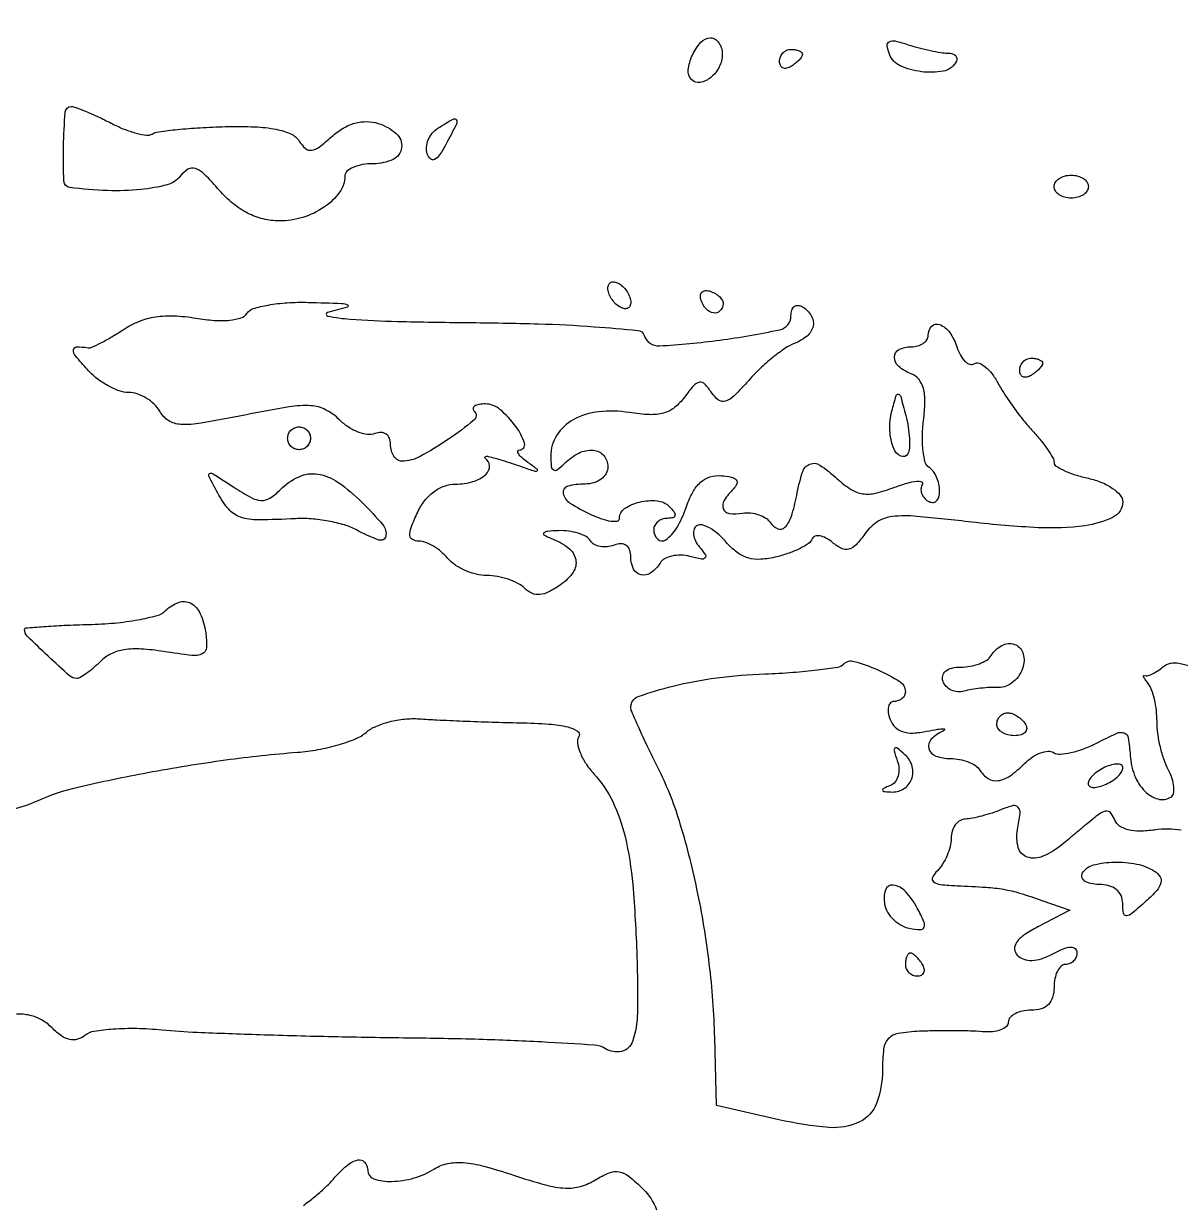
# Model space of a CAD drawing. Extents: x 0 to 4160, y 0 to 3120.
# Drawn here: x 3593.9 to 3695, y 1879 to 1982.2 of the extents above; entities that cross this region are included whole.
import ezdxf

# ---------------------------------------------------------------- set-up
doc = ezdxf.new("R2010")
doc.units = 0

msp = doc.modelspace()

# ---------------------------------------------------------------- linework, layer by layer
for points in [[(4159.499279, 606.274193, 0.000001), (4159.667734, 974.478125, 0.000057), (4159.806661, 1380.08378, 0.000034), (4159.883999, 1862.25), (4160, 3120), (3296.563358, 3120), (2433.126717, 3120)], [(757.647081, 3119.740147, 0.000002), (520.492565, 3119.487217, 0.4139)], [(1964.75, 0.149832, 0.000016), (2717.930904, 0.232101, 0.000028), (3351.473438, 0.357111)], [(3695.097297, 1911.727761, 0.045754), (3693.979307, 1911.838334, 0.038236), (3692.78895, 1911.755717, -0.034487), (3691.511616, 1911.657448, -0.062706), (3690.473464, 1911.779906, -0.084802), (3689.727785, 1912.105653, -0.157106), (3689.317477, 1912.615051, 0.067368), (3688.998787, 1913.197108, 0.225932), (3688.62542, 1913.396698, 0.15669), (3688.131842, 1913.263101, 0.030044), (3687.375402, 1912.705453, -0.000465), (3686.733686, 1912.171059, -0.000311), (3685.998012, 1911.560352, -0.000313), (3685.284031, 1910.969154, -0.000615), (3684.715296, 1910.5, -0.067623), (3683.023205, 1909.454462, -0.187285), (3681.649382, 1909.388255, -0.253981), (3680.864122, 1910.229103, -0.111121), (3680.813052, 1911.802375, 0.018632), (3681.026557, 1913.19969, 0.20181), (3680.870077, 1913.735969, 0.292135), (3680.423227, 1913.884133, 0.03575), (3679.397877, 1913.544625, -0.018182), (3678.579608, 1913.241417, -0.015146), (3677.690314, 1912.977772, -0.015415), (3676.860976, 1912.786127, -0.039581), (3676.25, 1912.714224, 0.127813), (3675.773152, 1912.570744, 0.096509), (3675.367188, 1912.200845, 0.085712), (3675.094032, 1911.660991, 0.074491), (3675, 1911.033333, -0.061159), (3674.912445, 1910.320204, -0.039093), (3674.6475, 1909.527292, -0.038902), (3674.259489, 1908.779053, -0.057374), (3673.8, 1908.2, 0.080462), (3673.374313, 1907.60976, 0.362338), (3673.464583, 1907.225969, 0.136613), (3674.070754, 1906.988765, 0.015594), (3675.55, 1906.88465, -0.00666), (3678.062489, 1906.752872, -0.026516), (3679.594554, 1906.570095, -0.030564), (3680.99099, 1906.238901, -0.010987), (3682.933834, 1905.603784), (3685.367669, 1904.748531), (3682.573553, 1903.284546, 0.027926), (3681.390061, 1902.577595, 0.087339), (3680.725932, 1901.935492, 0.168124), (3680.548804, 1901.35234, 0.188991), (3680.78236, 1900.81764, 0.110675), (3681.356254, 1900.453872, 0.096454), (3682.060587, 1900.345853, 0.074658), (3682.904598, 1900.507452, 0.038314), (3683.892641, 1900.942543, -0.024967), (3684.82283, 1901.382134, -0.087124), (3685.468693, 1901.525031, -0.197808), (3685.84299, 1901.389825, -0.211466), (3686, 1901.035184, -0.095561), (3685.923788, 1900.640064, -0.09706), (3685.70625, 1900.304085, -0.09872), (3685.381588, 1900.079157, -0.102628), (3685, 1900, 0.191087), (3684.618118, 1899.848523, 0.088204), (3684.29375, 1899.4125, 0.068025), (3684.073693, 1898.765418, 0.048028), (3684, 1898, -0.072254), (3683.873159, 1897.126841, -0.124864), (3683.5, 1896.5, -0.124864), (3682.873159, 1896.126841, -0.072254), (3682, 1896, 0.049919), (3681.234673, 1895.9234, 0.069904), (3680.5875, 1895.695132, 0.090056), (3680.152055, 1895.358366, 0.185296), (3680, 1894.962151, -0.214573), (3679.828434, 1894.580775, -0.091824), (3679.339063, 1894.285973, -0.067273), (3678.611487, 1894.119671, -0.044053), (3677.75, 1894.117675, 0.013755), (3676.659579, 1894.181236, 0.005959), (3675.20625, 1894.20856, 0.005891), (3673.658945, 1894.200978, 0.007784), (3672.25, 1894.155525, 0.027326), (3670.368587, 1893.962087, 0.16473), (3669.511204, 1893.511772, 0.164427), (3669.10301, 1892.632683, 0.0272), (3669, 1890.740547, -0.088623), (3668.484649, 1887.855854, -0.195931), (3667.002336, 1886.234176, -0.133117), (3664.322241, 1885.750275, -0.034082), (3659.928489, 1886.433149), (3654.5, 1887.66031), (3654.34066, 1893.580155, 0.023244), (3653.864563, 1900.055842, 0.021879), (3652.785306, 1906.593006, 0.022945), (3651.243975, 1912.548445, 0.041543), (3649.367612, 1917.216756, -0.004414), (3648.460459, 1919.064498, -0.006413), (3647.695486, 1920.711876, -0.00347), (3647.078382, 1922.11265, -0.102361), (3647, 1922.491507, -0.316372), (3647.650924, 1923.417274, -0.025454), (3650.664372, 1924.330545, -0.028746), (3654.514171, 1925.054553, -0.022746), (3658.736239, 1925.405501, 0.0088), (3661.170036, 1925.539609, 0.012603), (3663.320807, 1925.750736, 0.008491), (3665.090412, 1926.000176, 0.158401), (3665.586008, 1926.252675, -0.271826), (3666.539117, 1926.500692, -0.035777), (3668.584578, 1925.759192, -0.035918), (3670.508913, 1924.730046, -0.257444), (3671, 1923.839485, -0.11463), (3670.925608, 1923.519262, -0.100377), (3670.715469, 1923.246599, -0.09364), (3670.401267, 1923.063613, -0.085364), (3670.031385, 1923, 0.194815), (3669.713305, 1922.871177, 0.144414), (3669.52477, 1922.537523, 0.095801), (3669.506201, 1922.028608, 0.053014), (3669.66692, 1921.425609, 0.104951), (3670.101404, 1920.755955, 0.118975), (3670.753165, 1920.357002, 0.089741), (3671.666429, 1920.234409, 0.039063), (3672.885535, 1920.385924, -0.008899), (3673.82496, 1920.560696, -0.0432), (3674.364813, 1920.603864, -0.589913), (3674.412684, 1920.515883, -0.149325), (3674.25, 1920.376982, 0.100018), (3673.25647, 1919.683155, 0.267283), (3673.058979, 1918.874228, 0.23904), (3673.666527, 1918.224907, 0.08756), (3674.940983, 1918, -0.046881), (3675.729296, 1917.925923, -0.046318), (3676.49335, 1917.70625, -0.050262), (3677.123976, 1917.383556, -0.111412), (3677.5, 1917, 0.114825), (3678.237527, 1916.257774, 0.177513), (3679.112483, 1916.072599, 0.120364), (3680.160266, 1916.493991, 0.040883), (3681.420901, 1917.563758, -0.047746), (3682.091572, 1918.117264, -0.058509), (3682.812681, 1918.490553, -0.069394), (3683.473907, 1918.639961, -0.160669), (3683.962962, 1918.522891, 0.155696), (3684.522181, 1918.383274, 0.038447), (3685.470327, 1918.517958, 0.035635), (3686.584821, 1918.849569, 0.029183), (3687.720632, 1919.355144, -0.011986), (3689.492896, 1920.218181, -0.198831), (3690.135272, 1920.241738, -0.273106), (3690.4913, 1919.802998, -0.022071), (3690.652346, 1918.265381, 0.079734), (3691.03915, 1916.53038, 0.099057), (3691.93786, 1915.14648, 0.132617), (3693.087569, 1914.467158, 0.208848), (3694.204959, 1914.626671, 0.202383), (3694.437524, 1914.95392, 0.076064), (3694.475732, 1915.526418, 0.059532), (3694.327731, 1916.241399, 0.042114), (3694.002704, 1916.994947, -0.041454), (3693.618179, 1917.883219, -0.023359), (3693.294544, 1919.013092, -0.023179), (3693.072865, 1920.191738, -0.034904), (3693, 1921.234259, 0.028927), (3692.943522, 1922.209658, 0.027895), (3692.774792, 1923.184126, 0.029042), (3692.528556, 1924.023675, 0.084108), (3692.233333, 1924.55, -0.013273), (3691.96521, 1924.900904, -0.044099), (3691.816618, 1925.150049, -0.256209), (3691.82134, 1925.240791, -0.403461), (3691.891324, 1925.258676, 0.199087), (3692.131867, 1925.22876, 0.041037), (3692.541442, 1925.378884, 0.037289), (3693.020581, 1925.645576, 0.027577), (3693.508163, 1926.006775, -0.232949), (3694.911122, 1926.342662, -0.034853), (3697.769707, 1925.482077, -0.038029)], [(3592.937088, 1913.55171, 0.043636), (3595.188154, 1914.335507, -0.048744), (3598.652806, 1915.502403, -0.010877), (3604.770753, 1916.778936, -0.011709), (3611.580587, 1917.88162, -0.015264), (3617.857931, 1918.553261, 0.026024), (3619.646768, 1918.78367, 0.025347), (3621.418078, 1919.19994, 0.026205), (3622.932816, 1919.725384, 0.080357), (3623.857931, 1920.288344, -0.076485), (3624.702211, 1920.811058, -0.037893), (3625.898892, 1921.215531, -0.036479), (3627.230863, 1921.454149, -0.044141), (3628.5, 1921.474603, 0.006212), (3630.041692, 1921.382476, 0.002011), (3632.325149, 1921.283676, 0.002005), (3634.864993, 1921.194212, 0.002251), (3637.309017, 1921.128948, -0.011983), (3639.845673, 1921.011774, -0.03991), (3641.493803, 1920.76285, -0.086982), (3642.348517, 1920.398249, -0.407447), (3642.454248, 1919.925972, 0.177775), (3642.338574, 1919.360277, 0.058543), (3642.566272, 1918.528248, 0.049675), (3643.059847, 1917.587875, 0.038763), (3643.767729, 1916.675972, -0.071915), (3645.414977, 1914.236963, -0.054598), (3646.496555, 1911.192343, -0.037174), (3647.165527, 1906.991907, -0.012263), (3647.534945, 1900.748158, -0.012624), (3647.581327, 1895.775468, -0.078154), (3647.145709, 1893.266484, -0.259714), (3646.191833, 1892.404742, -0.197528), (3644.776147, 1892.638349, 0.122455), (3643.813909, 1892.94645, 0.003087), (3639.204121, 1893.223403, 0.006435), (3633.756038, 1893.446697, 0.004322), (3627.526147, 1893.567869, -0.002595), (3620.987208, 1893.672453, -0.002772), (3614.592056, 1893.843412, -0.002631), (3609.095566, 1894.049799, -0.012948), (3606, 1894.262758, 0.018378), (3603.804631, 1894.389853, 0.022717), (3601.756627, 1894.339973, 0.021895), (3600.074276, 1894.1481, 0.131825), (3599.277879, 1893.792947, -0.10193), (3598.629871, 1893.456854, -0.125926), (3597.951983, 1893.440059, -0.0973), (3597.2192, 1893.767082, -0.042941), (3596.404167, 1894.452976, 0.065644), (3595.494939, 1895.150361, 0.073991), (3594.471282, 1895.553872, 0.067528), (3593.297769, 1895.66323, 0.043595)], [(3618.374781, 1878.941226, 0.016513), (3619.353125, 1879.684407, 0.016509), (3620.280879, 1880.491038, 0.027438), (3621, 1881.236755, -0.035449), (3622.169156, 1882.410945, -0.117422), (3623.128538, 1882.913955, -0.285855), (3623.734093, 1882.721494, -0.17841), (3624, 1882, 0.324999), (3624.537228, 1881.260793, 0.084482), (3626.080314, 1881.034979, 0.064611), (3628.06018, 1881.338863, 0.069337), (3629.846132, 1882.13598, -0.090011), (3631.001659, 1882.595783, -0.069954), (3632.354654, 1882.676368, -0.045819), (3634.145637, 1882.365681, -0.014337), (3636.757413, 1881.580575, 0.01291), (3639.544165, 1880.734192, 0.053265), (3641.280523, 1880.449321, 0.084058), (3642.610968, 1880.598336, 0.06986), (3643.91357, 1881.178096, -0.044517), (3645.110501, 1881.784999, -0.144912), (3645.986633, 1881.866251, -0.121185), (3646.858943, 1881.459266, -0.026923), (3648.093411, 1880.351034, -0.10731), (3649.24997, 1878.552966, -0.098414)]]:
    msp.add_lwpolyline(points, format="xyb")
for points in [[(3655, 1979.559017, -0.119467), (3654.733481, 1978.459491, -0.102648), (3653.983357, 1977.532249, -0.130219), (3653.067091, 1977.115307, -0.242984), (3652.30993, 1977.356736, -0.230479), (3652.019605, 1978.197884, -0.076784), (3652.381846, 1979.486858, -0.075769), (3653.122972, 1980.621817, -0.213422), (3653.968615, 1981, -0.138501), (3654.361922, 1980.888923, -0.100101), (3654.697031, 1980.576711, -0.085761), (3654.922668, 1980.109745, -0.069866)], [(3662, 1979.559017, -0.151918), (3661.934461, 1979.34829, -0.038439), (3661.70625, 1979.066025, -0.035638), (3661.382774, 1978.768994, -0.029505), (3661, 1978.5, -0.082592), (3660.6179, 1978.343488, -0.161196), (3660.29375, 1978.3746, -0.182303), (3660.078288, 1978.586039, -0.108972), (3660, 1978.940983, -0.093332), (3660.076123, 1979.345238, -0.09642), (3660.29375, 1979.688914, -0.099167), (3660.618444, 1979.918938, -0.105053), (3661, 1980, -0.042167), (3661.382849, 1979.967655, -0.061769), (3661.70625, 1979.870461, -0.081139), (3661.92554, 1979.727648, -0.210953)], [(3674.706011, 1979.676155, -0.072794), (3675.129237, 1979.610805, -0.14744), (3675.406467, 1979.424662, -0.186964), (3675.496301, 1979.150891, -0.125903), (3675.396994, 1978.833333, -0.212652), (3674.314065, 1978.095382, -0.076399), (3672.405994, 1978.044618, -0.075505), (3670.547723, 1978.572192, -0.19674), (3669.613281, 1979.565391, -0.053569), (3669.411538, 1980.325685, -0.322854), (3669.586835, 1980.66887, -0.178513), (3670.099351, 1980.731016, -0.019732), (3671.256292, 1980.408212, 0.013415), (3672.203776, 1980.130905, 0.012198), (3673.195177, 1979.895111, 0.012315), (3674.091984, 1979.727767, 0.038014)], [(3601.563993, 1973.551178, 0.023948), (3602.692141, 1973.032839, 0.031026), (3603.772443, 1972.67391, 0.032074), (3604.677528, 1972.495509, 0.172703), (3605.160589, 1972.59925, -0.105865), (3605.728254, 1972.801735, -0.007885), (3607.370195, 1972.992919, -0.01065), (3609.354269, 1973.149679, -0.00788), (3611.553644, 1973.241635, -0.015699), (3614.128452, 1973.227807, -0.038946), (3616.000421, 1973.012299, -0.055736), (3617.294115, 1972.606679, -0.151656), (3618.010305, 1971.983327, 0.073051), (3618.551353, 1971.340212, 0.219282), (3619.087433, 1971.178015, 0.129425), (3619.761091, 1971.459143, 0.020703), (3620.867287, 1972.379896, -0.050079), (3621.851059, 1973.105482, -0.065366), (3622.87792, 1973.545537, -0.070818), (3623.914641, 1973.684157, -0.074853), (3624.928336, 1973.522745, -0.104237), (3626.502253, 1972.631884, -0.247106), (3626.966825, 1971.410657, -0.258829), (3626.220525, 1970.381778, -0.109615), (3624.5, 1970, 0.040942), (3623.542806, 1969.92149, 0.060377), (3622.734375, 1969.685268, 0.079389), (3622.185256, 1969.33844, 0.215499), (3622, 1968.928571, -0.157744), (3621.54024, 1967.507535, -0.086578), (3620.21696, 1966.2186, -0.07568), (3618.331867, 1965.311591, -0.074482), (3616.251764, 1965, -0.061721), (3614.858365, 1965.172661, -0.056734), (3613.506391, 1965.681419, -0.053045), (3612.224762, 1966.519738, -0.042488), (3611.040272, 1967.668694, 0.016577), (3609.740831, 1969.066765, 0.110763), (3608.945368, 1969.574579, 0.22469), (3608.291387, 1969.512596, 0.093491), (3607.609936, 1968.911321, -0.16507), (3606.469427, 1968.160462, -0.038408), (3604.180234, 1967.74802, -0.034337), (3601.253368, 1967.651891, -0.023742), (3597.95, 1967.927666, -0.365772), (3597.439655, 1968.488027, -0.014149), (3597.412178, 1971.50361, -0.014178), (3597.55512, 1974.508239, -0.392156), (3598.085693, 1975, -0.089082), (3598.496691, 1974.926189, -0.009821), (3599.390292, 1974.574409, -0.011736), (3600.444452, 1974.105991, -0.009241)], [(3630.867629, 1971.752663, -0.021988), (3630.28611, 1970.772267, -0.125969), (3629.843628, 1970.367555, -0.32696), (3629.492722, 1970.417643, -0.119377), (3629.210561, 1970.868317, -0.101605), (3629.140333, 1971.45451, -0.076837), (3629.292681, 1972.086208, -0.0738), (3629.638044, 1972.665827, -0.080535), (3630.128115, 1973.100341, -0.009374), (3631.463227, 1973.911415, -0.421642), (3631.745899, 1973.832915, -0.247734), (3631.7521, 1973.449689, -0.005471)], [(3687, 1968, -0.148195), (3686.884432, 1967.618646, -0.098894), (3686.559375, 1967.29375, -0.082425), (3686.073457, 1967.074694, -0.064853), (3685.5, 1967, -0.064853), (3684.926543, 1967.074694, -0.082425), (3684.440625, 1967.29375, -0.098894), (3684.115568, 1967.618646, -0.148195), (3684, 1968, -0.148195), (3684.115568, 1968.381354, -0.098894), (3684.440625, 1968.70625, -0.082425), (3684.926543, 1968.925306, -0.064853), (3685.5, 1969, -0.064853), (3686.073457, 1968.925306, -0.082425), (3686.559375, 1968.70625, -0.098894), (3686.884432, 1968.381354, -0.148195)], [(3647, 1957.881966, -0.117858), (3646.920761, 1957.550471, -0.186277), (3646.70625, 1957.357263, -0.154201), (3646.382383, 1957.338175, -0.076764), (3646, 1957.5, -0.064269), (3645.617474, 1957.810561, -0.051777), (3645.29375, 1958.230237, -0.053414), (3645.073533, 1958.689814, -0.085235), (3645, 1959.118034, -0.117858), (3645.079239, 1959.449529, -0.186277), (3645.29375, 1959.642737, -0.154201), (3645.617617, 1959.661825, -0.076764), (3646, 1959.5, -0.064269), (3646.382526, 1959.189439, -0.051777), (3646.70625, 1958.769763, -0.053414), (3646.926467, 1958.310186, -0.085235)], [(3655.075, 1957.725, -0.175736), (3654.786965, 1957.130242, -0.239194), (3654.227257, 1956.955686, -0.167686), (3653.586752, 1957.305209, -0.104687), (3653.15, 1958.05, -0.089632), (3653.088424, 1958.477775, -0.189618), (3653.22, 1958.78, -0.189618), (3653.522225, 1958.911576, -0.089632), (3653.95, 1958.85, -0.053161), (3654.403407, 1958.64317, -0.062883), (3654.775469, 1958.354531, -0.073742), (3655.014704, 1958.031991, -0.149613)], [(3620.5, 1957, 0.796), (3620.507244, 1956.684623, 0.032735), (3622.466279, 1956.41297, 0.012131), (3626.594736, 1956.214321, 0.004005), (3632.666667, 1956.118315, -0.00522), (3638.937363, 1956.003917, -0.011), (3643.799111, 1955.757313, -0.005849), (3647.610954, 1955.434921, -0.2965), (3648.170145, 1954.989566, 0.338379), (3649.503894, 1954.083982, 0.019141), (3654.790689, 1954.584387, 0.01911), (3660.015257, 1955.485865, 0.35422), (3661, 1956.701473, -0.074412), (3661.074221, 1957.197431, -0.151098), (3661.29375, 1957.520372, -0.187679), (3661.619701, 1957.622201, -0.121932), (3662, 1957.5, -0.117403), (3662.780076, 1956.716935, -0.194022), (3662.932583, 1955.809279, -0.165052), (3662.406586, 1954.939626, -0.08351), (3661.29103, 1954.281437, 0.058246), (3660.479441, 1953.856055, 0.020164), (3659.416368, 1953.065454, 0.019718), (3658.304734, 1952.092035, 0.021657), (3657.309031, 1951.062822, -0.015655), (3656.024557, 1949.702836, -0.116869), (3655.272671, 1949.241897, -0.244843), (3654.671455, 1949.340752, -0.08724), (3654.057485, 1949.995129, 0.044647), (3653.470741, 1950.737642, 0.250628), (3653.006589, 1950.892323, 0.173358), (3652.50063, 1950.607471, 0.020842), (3651.689434, 1949.589953, -0.067514), (3650.832638, 1948.699602, -0.099703), (3649.869364, 1948.209045, -0.079019), (3648.627218, 1948.066107, -0.029442), (3646.874399, 1948.24553, 0.066138), (3644.190616, 1948.322822, 0.100921), (3641.975066, 1947.626646, 0.12568), (3640.529865, 1946.264933, 0.142219), (3640, 1944.439757, 0.025255), (3640.04558, 1943.537931, 0.250022), (3640.25, 1943.233283, 0.294704), (3640.587196, 1943.261464, 0.03222), (3641.2, 1943.8, -0.081007), (3642.457275, 1944.704692, -0.136045), (3643.725702, 1944.950802, -0.198027), (3644.632908, 1944.490223, -0.179393), (3645, 1943.5, -0.130775), (3644.846791, 1942.924246, -0.10214), (3644.416667, 1942.4375, -0.08892), (3643.769411, 1942.111864, -0.072314), (3643, 1942, 0.064373), (3641.483338, 1941.803923, 0.39437), (3641.099466, 1941.194852, 0.207233), (3641.680762, 1940.340778, 0.032571), (3643.507802, 1939.344085, 0.025071), (3644.463992, 1938.957561, 0.047973), (3645.267917, 1938.762405, 0.076382), (3645.813903, 1938.76797, 0.367335), (3646, 1938.987096, -0.249443), (3646.459038, 1939.84997, -0.08973), (3647.773806, 1940.427667, -0.082907), (3649.303681, 1940.534289, -0.174114), (3650.367217, 1940.032783, -0.033465), (3650.782329, 1939.558046, -0.205862), (3650.859523, 1939.25, -0.300719), (3650.683182, 1939.058707, -0.060528), (3650.2, 1939, 0.081935), (3649.74168, 1938.924388, 0.092192), (3649.3525, 1938.70625, 0.100665), (3649.092278, 1938.381414, 0.119248), (3649, 1938, 0.20513), (3649.351484, 1937.179317, 0.354626), (3650.049253, 1937.12343, 0.112083), (3651.022006, 1938.17622, 0.046845), (3651.830376, 1939.94326, -0.038931), (3652.417072, 1941.281215, -0.08646), (3653.100412, 1942.155236, -0.110015), (3653.922124, 1942.620918, -0.093175), (3654.916293, 1942.731352, -0.033405), (3655.773025, 1942.608897, -0.153409), (3656.205006, 1942.365445, -0.288511), (3656.27144, 1942.022568, -0.104127), (3655.988093, 1941.588093, 0.051357), (3655.161874, 1940.572156, 0.234671), (3655.074042, 1939.83848, 0.285592), (3655.592526, 1939.425536, 0.067403), (3656.75, 1939.446843, -0.060749), (3657.470995, 1939.469678, -0.057555), (3658.190278, 1939.320369, -0.062002), (3658.800414, 1939.030514, -0.108164), (3659.195627, 1938.63732, 0.152846), (3659.847813, 1938.09356, 0.306471), (3660.475675, 1938.222879, 0.11864), (3661.043472, 1939.177172, 0.027582), (3661.5, 1941, -0.02735), (3662.012836, 1943.051691, -0.223709), (3662.646606, 1943.746071, -0.252684), (3663.529252, 1943.653786, -0.034109), (3665.043969, 1942.460209, 0.040311), (3666.253141, 1941.531442, 0.107137), (3667.266466, 1941.148927, 0.097514), (3668.405183, 1941.202402, 0.029905), (3670.057054, 1941.715434, -0.018006), (3671.158368, 1942.086415, -0.044691), (3671.991623, 1942.254964, -0.118763), (3672.417261, 1942.20098, -0.471329), (3672.490642, 1941.984859, 0.119285), (3672.369215, 1941.61363, 0.100667), (3672.419627, 1941.202395, 0.09218), (3672.635089, 1940.813997, 0.081908), (3672.983688, 1940.510081, 0.129031), (3673.369906, 1940.391908, 0.189559), (3673.701458, 1940.5071, 0.145869), (3673.925009, 1940.854306, 0.070705), (3674, 1941.381966, 0.055402), (3673.931525, 1941.998058, 0.049546), (3673.72882, 1942.608939, 0.052553), (3673.430467, 1943.124735, 0.097255), (3673.076835, 1943.452513, -0.189885), (3672.746814, 1943.893994, -0.036998), (3672.552914, 1944.887977, -0.034573), (3672.490283, 1946.150345, -0.02597), (3672.589633, 1947.538004, 0.025351), (3672.71104, 1949.204825, 0.069896), (3672.57323, 1950.37178, 0.107134), (3672.17545, 1951.153764, 0.130831), (3671.512798, 1951.633463, -0.085439), (3670.422603, 1952.28233, -0.217865), (3670.044345, 1953.097544, -0.285255), (3670.444879, 1953.750331, -0.116702), (3671.5, 1954, 0.064853), (3672.073457, 1954.074694, 0.082425), (3672.559375, 1954.29375, 0.098894), (3672.884432, 1954.618646, 0.148195), (3673, 1955, -0.193189), (3673.318354, 1955.793193, -0.30723), (3674.006713, 1955.940841, -0.144725), (3674.882531, 1955.243662, -0.07607), (3675.504609, 1953.985479, 0.046025), (3675.81352, 1953.253439, 0.077461), (3676.214036, 1952.722092, 0.114524), (3676.637108, 1952.467214, 0.220403), (3677.021823, 1952.513487, -0.230916), (3677.445814, 1952.555899, -0.08193), (3677.990013, 1952.245989, -0.060429), (3678.566986, 1951.649676, -0.039222), (3679.085092, 1950.841005, 0.021673), (3679.673077, 1949.848283, 0.012043), (3680.470073, 1948.688695, 0.011994), (3681.334882, 1947.551639, 0.018954), (3682.135265, 1946.624435, -0.016809), (3682.849261, 1945.804443, -0.021037), (3683.452234, 1944.995815, -0.019781), (3683.893976, 1944.289816, -0.130621), (3684, 1943.890894, 0.255338), (3684.176624, 1943.567579, 0.034183), (3684.88125, 1943.180376, 0.032641), (3685.850643, 1942.805641, 0.021856), (3687, 1942.5, -0.042054), (3688.148098, 1942.144521, -0.054426), (3689.11875, 1941.622956, -0.065502), (3689.784107, 1941.024358, -0.178704), (3690, 1940.439597, -0.287425), (3689.161492, 1939.101445, -0.079569), (3686.678324, 1938.35375, -0.046061), (3682.618415, 1938.184726, -0.016375), (3676.824328, 1938.667891, 0.005799), (3671.99985, 1939.173148, 0.050561), (3669.848194, 1939.155318, 0.11825), (3668.538003, 1938.684872, 0.095198), (3667.460484, 1937.64012, -0.033396), (3666.693237, 1936.687015, -0.141864), (3666.073633, 1936.311889, -0.179864), (3665.437053, 1936.371498, -0.060934), (3664.641567, 1936.882509, 0.046958), (3664.061937, 1937.278102, 0.083147), (3663.517567, 1937.470127, 0.127629), (3663.096291, 1937.436066, 0.219188), (3662.847246, 1937.196446, -0.151135), (3662.539704, 1936.810747, -0.032644), (3661.795769, 1936.372461, -0.031268), (3660.831566, 1935.959541, -0.025467), (3659.755371, 1935.637005, -0.043698), (3658.35319, 1935.420898, -0.087694), (3657.243183, 1935.542778, -0.092305), (3656.278972, 1936.030616, -0.052603), (3655.326992, 1936.931069, 0.036921), (3654.618544, 1937.644481, 0.051307), (3653.882229, 1938.161914, 0.063004), (3653.226219, 1938.427127, 0.205816), (3652.773063, 1938.359745, 0.175953), (3652.528531, 1938.05038, 0.11192), (3652.483301, 1937.588561, 0.084817), (3652.649953, 1937.039161, 0.057308), (3653.008593, 1936.489647, -0.024744), (3653.517134, 1935.811231, -0.36164), (3653.489305, 1935.534548, -0.247383), (3653.167261, 1935.437915, -0.015566), (3652.17001, 1935.665792, 0.056909), (3651.376484, 1935.779303, 0.061596), (3650.59949, 1935.70554, 0.069548), (3649.954784, 1935.4654, 0.131193), (3649.553842, 1935.087118, -0.098401), (3648.761691, 1934.236367, -0.209408), (3647.90009, 1934.050894, -0.232253), (3647.244274, 1934.556975, -0.114787), (3647, 1935.606989, 0.078074), (3646.900823, 1936.238261, 0.161658), (3646.609262, 1936.636297, 0.165315), (3646.142876, 1936.775664, 0.082466), (3645.532025, 1936.650663, -0.066719), (3644.926665, 1936.506898, -0.072258), (3644.321649, 1936.533742, -0.081026), (3643.809536, 1936.720854, -0.126981), (3643.473008, 1937.043674, 0.12957), (3643.092014, 1937.40544, 0.049117), (3642.411983, 1937.695888, 0.044457), (3641.572977, 1937.880553, 0.040974), (3640.690983, 1937.921053, 0.012113), (3639.719063, 1937.862432, 0.169171), (3639.403517, 1937.721656, 0.509921), (3639.427342, 1937.535235, 0.034226), (3640, 1937.271109, -0.06899), (3641.526105, 1936.43444, -0.183692), (3642.183683, 1935.40448, -0.206714), (3641.953877, 1934.286933, -0.087545), (3640.849665, 1933.182148, -0.034261), (3639.83202, 1932.568655, -0.095099), (3639.033676, 1932.335286, -0.128877), (3638.353958, 1932.446079, -0.092129), (3637.715729, 1932.884271, 0.076541), (3637.131969, 1933.31224, 0.038313), (3636.288089, 1933.672254, 0.036896), (3635.338038, 1933.917773, 0.044814), (3634.422445, 1934, -0.059505), (3633.497347, 1934.110487, -0.04386), (3632.51886, 1934.440625, -0.0446), (3631.635845, 1934.925554, -0.071804), (3631, 1935.5, 0.045166), (3630.428819, 1936.073934, 0.040541), (3629.743777, 1936.559375, 0.04284), (3629.052876, 1936.892971, 0.091302), (3628.47164, 1937, -0.126511), (3627.917935, 1937.142379, -0.259684), (3627.687643, 1937.510287, -0.105177), (3627.798971, 1938.207022, -0.016565), (3628.344085, 1939.492198, -0.055881), (3628.971566, 1940.525062, -0.068022), (3629.777543, 1941.31823, -0.073901), (3630.705332, 1941.817902, -0.085942), (3631.690983, 1941.992198, 0.070883), (3633.185391, 1942.210556, 0.10925), (3634.324532, 1942.839181, 0.222559), (3634.653693, 1943.594603, 0.264748), (3634.256231, 1944.250695, -0.599034), (3634.25849, 1944.38265, -0.177121), (3634.528456, 1944.416203, -0.020032), (3635.730872, 1944.087288, -0.006315), (3637.5, 1943.501602, 0.003894), (3638.611827, 1943.127538, 0.249393), (3638.807294, 1943.161505, 0.493359), (3638.806393, 1943.295564, 0.005961), (3638, 1943.890355, -0.023772), (3637.475319, 1944.306999, -0.068485), (3637.171273, 1944.656911, -0.219469), (3637.13934, 1944.87327, -0.327438), (3637.285184, 1944.984687, 0.499574), (3637.705081, 1945.567068, 0.084616), (3636.973899, 1947.003789, 0.054232), (3635.558227, 1948.529665, 0.180546), (3634.29815, 1949, 0.039088), (3633.716069, 1948.954425, 0.111487), (3633.340693, 1948.805221, 0.248391), (3633.225858, 1948.586505, 0.198016), (3633.329743, 1948.336924, -0.443844), (3633.292092, 1947.585247, -0.021598), (3631.050963, 1945.909254, -0.026253), (3628.574483, 1944.403045, -0.124116), (3626.97583, 1944, -0.148659), (3626.603692, 1944.113144, -0.098823), (3626.28665, 1944.431406, -0.082265), (3626.072876, 1944.907149, -0.064627), (3626, 1945.468615, 0.09577), (3625.897088, 1946.000972, 0.147723), (3625.606168, 1946.364249, 0.14773), (3625.1628, 1946.505731, 0.095782), (3624.628939, 1946.411105, -0.125299), (3623.978555, 1946.334589, -0.059271), (3623.154674, 1946.545482, -0.053317), (3622.296057, 1946.98762, -0.050878), (3621.535485, 1947.607372, 0.076597), (3620.325934, 1948.493919, 0.107551), (3619.038349, 1948.843804, 0.054136), (3617.130557, 1948.734721, 0.007732), (3613.272003, 1948.029605, -0.006722), (3609.443724, 1947.322024, -0.053611), (3607.652849, 1947.21048, -0.130709), (3606.59283, 1947.544033, -0.124586), (3605.815767, 1948.364722, 0.073926), (3605.33252, 1948.990229, 0.055699), (3604.642068, 1949.519637, 0.056205), (3603.859893, 1949.878893, 0.079736), (3603.105297, 1950, -0.086408), (3602.28754, 1950.142384, -0.040447), (3601.305671, 1950.5875, -0.038487), (3600.325148, 1951.234696, -0.04375), (3599.5, 1952, -0.012271), (3598.458655, 1953.209024, -0.180406), (3598.280037, 1953.731329, -0.404905), (3598.545001, 1953.99026, -0.037265), (3599.552723, 1953.919535, 0.142985), (3599.890757, 1953.966993, 0.012311), (3600.685082, 1954.348884, 0.015451), (3601.623599, 1954.866078, 0.011368), (3602.631401, 1955.49414, -0.049284), (3604.01668, 1956.218067, -0.056363), (3605.456341, 1956.617214, -0.050869), (3607.067779, 1956.707873, -0.030489), (3608.976053, 1956.504046, 0.023825), (3610.591217, 1956.309737, 0.041712), (3611.937184, 1956.324931, 0.052561), (3612.940042, 1956.527897, 0.180035), (3613.456392, 1956.929441, -0.183518), (3613.989898, 1957.338583, -0.0288), (3615.301653, 1957.650768, -0.028786), (3616.964259, 1957.848722, -0.021545), (3618.809017, 1957.881685, -0.002049), (3621.716354, 1957.796436, -0.112271), (3622.243214, 1957.657962, -0.677488), (3622.223835, 1957.466255, -0.007493)], [(3683, 1952.559017, -0.151918), (3682.934461, 1952.34829, -0.038439), (3682.70625, 1952.066025, -0.035638), (3682.382774, 1951.768994, -0.029505), (3682, 1951.5, -0.082592), (3681.6179, 1951.343488, -0.161196), (3681.29375, 1951.3746, -0.182303), (3681.078288, 1951.586039, -0.108972), (3681, 1951.940983, -0.093332), (3681.076123, 1952.345238, -0.09642), (3681.29375, 1952.688914, -0.099167), (3681.618444, 1952.918938, -0.105053), (3682, 1953, -0.042167), (3682.382849, 1952.967655, -0.061769), (3682.70625, 1952.870461, -0.081139), (3682.92554, 1952.727648, -0.210953)], [(3671.217475, 1944.643237, -0.395971), (3670.596848, 1944.439454, -0.195822), (3669.98283, 1945.102203, -0.077341), (3669.644164, 1946.721894, -0.0783), (3669.816097, 1948.360698, -0.006133), (3670.203176, 1949.742749, -0.414841), (3670.398003, 1949.848926, -0.259075), (3670.594484, 1949.64884, -0.003833), (3671.036004, 1948, -0.023573), (3671.250023, 1946.980066, -0.026428), (3671.357001, 1945.982701, -0.027068), (3671.356904, 1945.133913, -0.111773)], [(3619, 1946, -0.099038), (3618.923658, 1945.618362, -0.097945), (3618.70625, 1945.29375, -0.097945), (3618.381638, 1945.076342, -0.099038), (3618, 1945, -0.099038), (3617.618362, 1945.076342, -0.097945), (3617.29375, 1945.29375, -0.097945), (3617.076342, 1945.618362, -0.099038), (3617, 1946, -0.099038), (3617.076342, 1946.381638, -0.097945), (3617.29375, 1946.70625, -0.097945), (3617.618362, 1946.923658, -0.099038), (3618, 1947, -0.099038), (3618.381638, 1946.923658, -0.097945), (3618.70625, 1946.70625, -0.097945), (3618.923658, 1946.381638, -0.099038)], [(3616.371491, 1941.514348, -0.089359), (3617.997445, 1942.643881, -0.147169), (3619.642814, 1942.87016, -0.114924), (3621.431562, 1942.146536, -0.043061), (3623.515152, 1940.393939, -0.020275), (3625.3233, 1938.432889, -0.230941), (3625.576965, 1937.441058, -0.459758), (3624.974083, 1937.107477, -0.033738), (3623.018961, 1937.989852, 0.051774), (3621.966977, 1938.419746, 0.025729), (3620.563779, 1938.752796, 0.025224), (3619.059768, 1938.951193, 0.033702), (3617.683315, 1938.969556, -0.011371), (3614.41922, 1938.867363, -0.08201), (3612.870028, 1939.109583, -0.137723), (3611.851978, 1939.794878, -0.053351), (3610.886208, 1941.212623, -0.005252), (3610.105778, 1942.708426, -0.449839), (3610.189304, 1942.920589, -0.233956), (3610.503354, 1942.886113, -0.002764), (3612.293943, 1941.726971, 0.019589), (3613.807134, 1940.818135, 0.112875), (3614.699684, 1940.564475, 0.159636), (3615.456428, 1940.769438, 0.051118)], [(3609.838146, 1929.029769, -0.047191), (3609.905707, 1927.70146, -0.282367), (3609.534565, 1927.151794, -0.137029), (3608.640633, 1927.012908, -0.010084), (3606.159916, 1927.358438, 0.023515), (3604.194969, 1927.578528, 0.054762), (3602.717229, 1927.512144, 0.073079), (3601.572362, 1927.157737, 0.085028), (3600.643198, 1926.500341, -0.017565), (3600.026877, 1925.925867, -0.022096), (3599.415725, 1925.440725, -0.020951), (3598.879755, 1925.085827, -0.136585), (3598.571429, 1925, -0.183245), (3597.934518, 1925.241532, -0.007307), (3596.068865, 1926.943505, -0.006948), (3594.245428, 1928.704785, -0.199807), (3594, 1929.294429, -0.38919), (3594.111642, 1929.416133, -0.002646), (3595.652683, 1929.541064, -0.008146), (3597.468882, 1929.648908, -0.004902), (3599.626155, 1929.720584, 0.017366), (3601.859918, 1929.850596, 0.021664), (3603.918741, 1930.13273, 0.020549), (3605.592954, 1930.508176, 0.131679), (3606.338655, 1930.938655, -0.111789), (3607.477392, 1931.656946, -0.212999), (3608.535683, 1931.572489, -0.1659), (3609.36893, 1930.664736, -0.067275)], [(3681.30794, 1926.069564, -0.076525), (3680.99095, 1925.337289, -0.074676), (3680.466265, 1924.727298, -0.079643), (3679.820537, 1924.32925, -0.109671), (3679.15156, 1924.210972, 0.022327), (3678.418988, 1924.210113, 0.014846), (3677.58124, 1924.146736, 0.014958), (3676.770199, 1924.036484, 0.028082), (3676.125, 1923.891408, -0.090238), (3675.565208, 1923.836747, -0.089068), (3675.019271, 1923.982164, -0.09187), (3674.571405, 1924.30272, -0.104102), (3674.291667, 1924.75, -0.149661), (3674.264614, 1925.247449, -0.165064), (3674.524045, 1925.65223, -0.114613), (3675.073377, 1925.914494, -0.054352), (3675.85765, 1926, 0.045044), (3676.677849, 1926.074041, 0.045465), (3677.468871, 1926.29375, 0.049524), (3678.118652, 1926.616298, 0.114875), (3678.5, 1927, -0.1309), (3679.440429, 1927.888302, -0.207022), (3680.528236, 1927.98461, -0.231564), (3681.256958, 1927.270775, -0.150212)], [(3681.5, 1921, -0.139169), (3681.607943, 1920.620352, -0.191142), (3681.478525, 1920.29375, -0.138808), (3681.110654, 1920.073267, -0.066118), (3680.559017, 1920, -0.062283), (3679.962904, 1920.074545, -0.080552), (3679.457961, 1920.29375, -0.097988), (3679.120018, 1920.618621, -0.153634), (3679, 1921, -0.092995), (3679.071618, 1921.381732, -0.096318), (3679.276414, 1921.70625, -0.099231), (3679.581949, 1921.923444, -0.105429), (3679.940983, 1922, -0.089642), (3680.346558, 1921.926698, -0.053229), (3680.7871, 1921.70625, -0.051032), (3681.193797, 1921.382515, -0.06081)], [(3670.296644, 1917.814608, -0.069883), (3670.432987, 1917.134057, -0.082442), (3670.363354, 1916.481637, -0.094817), (3670.103987, 1915.95802, -0.134669), (3669.693823, 1915.643555, 0.010951), (3669.093324, 1915.383797, 0.291781), (3669.002946, 1915.243669, 0.380332), (3669.098732, 1915.134863, 0.013972), (3669.690983, 1915.078947, 0.147621), (3670.826944, 1915.341255, 0.171094), (3671.548692, 1916.177854, 0.164849), (3671.600908, 1917.308094, 0.137072), (3670.965689, 1918.337132, 0.014141), (3670.312684, 1918.906443, 0.351432), (3670.089524, 1918.909311, 0.308046), (3670.01659, 1918.681708, 0.012432)], [(3688, 1917, 0.039081), (3687.48371, 1916.622222, 0.066537), (3687.128406, 1916.223677, 0.099385), (3686.979479, 1915.868563, 0.251186), (3687.057921, 1915.608746, 0.187837), (3687.351673, 1915.479655, 0.06045), (3687.834656, 1915.517427, 0.050517), (3688.411244, 1915.695628, 0.038238), (3689, 1916, 0.039081), (3689.51629, 1916.377778, 0.066537), (3689.871594, 1916.776323, 0.099385), (3690.020521, 1917.131437, 0.251186), (3689.942079, 1917.391254, 0.187837), (3689.648327, 1917.520345, 0.06045), (3689.165344, 1917.482573, 0.050517), (3688.588756, 1917.304372, 0.038238)], [(3692.773634, 1908.161063, -0.109922), (3693.264613, 1907.670993, -0.214238), (3693.343131, 1907.134278, -0.115785), (3692.973059, 1906.468581, -0.024333), (3692.023634, 1905.521389, -0.0088), (3690.809229, 1904.460639, -0.15457), (3690.33233, 1904.262569, -0.394066), (3690.068569, 1904.468896, -0.039073), (3690, 1905.345012, 0.108146), (3689.852561, 1906.018706, 0.116231), (3689.438968, 1906.549056, 0.102029), (3688.78253, 1906.885554, 0.067686), (3687.940983, 1907, -0.047867), (3687.195401, 1907.071541, -0.104212), (3686.66835, 1907.29375, -0.181468), (3686.441401, 1907.621877, -0.202618), (3686.5, 1908, -0.192484), (3687.44321, 1908.697733, -0.057794), (3689.24534, 1908.953765, -0.055869), (3691.222445, 1908.783404, -0.092243)], [(3669.188159, 1905.261484, 0.087595), (3669.452149, 1904.570626, 0.065452), (3669.959681, 1903.930612, 0.064652), (3670.623093, 1903.436163, 0.080452), (3671.344461, 1903.172179, 0.032685), (3672.31233, 1903.050653, 0.321962), (3672.640222, 1903.257782, 0.20595), (3672.62982, 1903.735076, 0.015848), (3672.047794, 1904.910696, 0.06082), (3671.012842, 1906.382418, 0.180513), (3669.93557, 1906.942216, 0.361298), (3669.260414, 1906.508175, 0.124713)], [(3671, 1900, 0.105053), (3671.081062, 1899.618444, 0.099167), (3671.311086, 1899.29375, 0.09642), (3671.654762, 1899.076123, 0.093332), (3672.059017, 1899, 0.108972), (3672.413961, 1899.078288, 0.182303), (3672.6254, 1899.29375, 0.161196), (3672.656512, 1899.6179, 0.082592), (3672.5, 1900, 0.029505), (3672.231006, 1900.382774, 0.035638), (3671.933975, 1900.70625, 0.038439), (3671.65171, 1900.934461, 0.151918), (3671.440983, 1901, 0.210953), (3671.272352, 1900.92554, 0.081139), (3671.129539, 1900.70625, 0.061769), (3671.032345, 1900.382849, 0.042167)]]:
    msp.add_lwpolyline(points, format="xyb", close=True)

doc.saveas('drawing.dxf')
